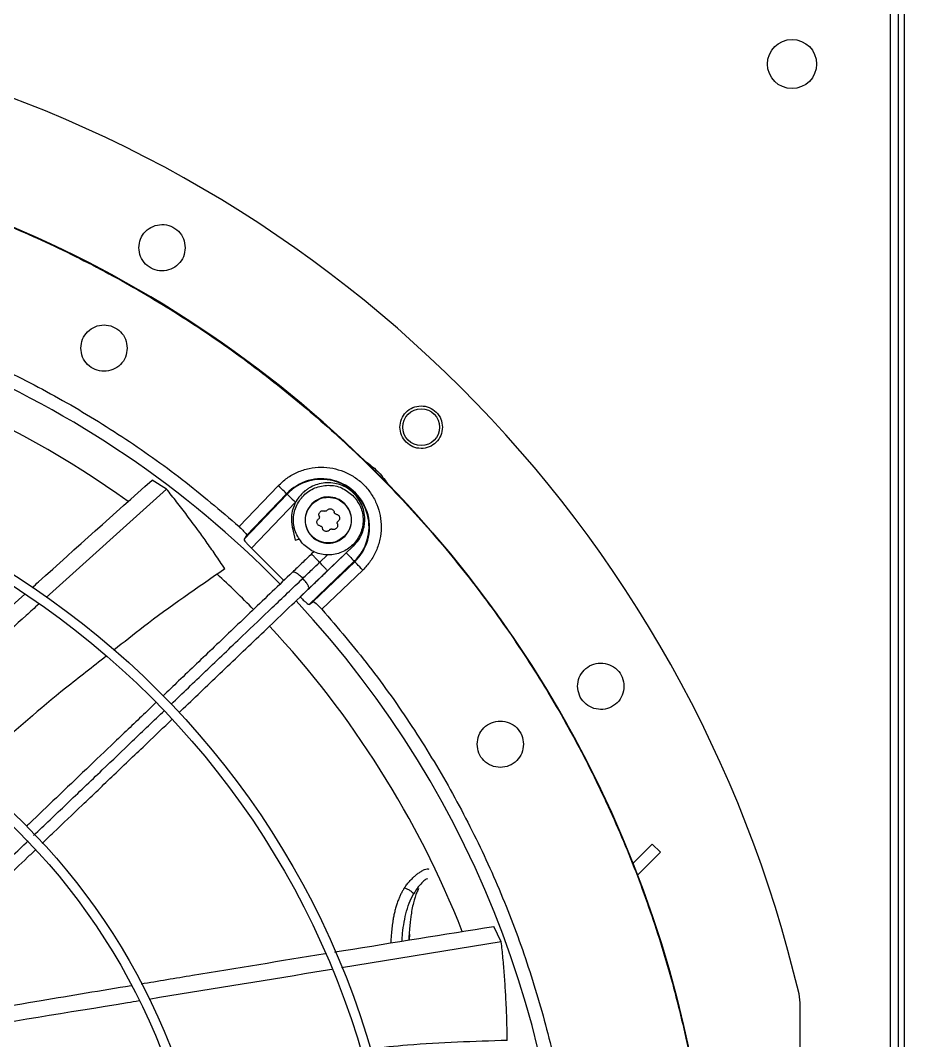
# Model space of a CAD drawing. Header units: inches. Extents: x 1229 to 1453, y -1023 to -720.
# Drawn here: x 1258.83 to 1267.84, y -862.77 to -852.38 of the extents above; entities that cross this region are included whole.
import ezdxf

# ---------------------------------------------------------------- set-up
doc = ezdxf.new("R2010")
doc.units = ezdxf.units.IN
doc.header["$MEASUREMENT"] = 0

msp = doc.modelspace()

# ---------------------------------------------------------------- linework, layer by layer
at = {"color": 18, "linetype": 'Continuous', "lineweight": 25, "true_color": 0x000000}
for p, q in [((1267.7736, -879.2706), (1267.7736, -851.8687)), ((1267.8366, -879.2706), (1267.8366, -851.8687)), ((1267.6906, -851.9447), (1267.6906, -879.1947)), ((1260.3214, -857.1496), (1260.1742, -857.0601)), ((1260.3214, -857.1496), (1259.0969, -858.2539)), ((1261.0611, -857.532), (1261.4595, -857.1153)), ((1261.1107, -857.6591), (1261.5489, -857.2007)), ((1261.1376, -857.6229), (1261.5449, -857.1969)), ((1261.5449, -857.1969), (1261.5489, -857.2007)), ((1261.6343, -857.2823), (1261.1862, -857.751)), ((1261.6032, -857.5476), (1261.633, -857.6698)), ((1261.1376, -857.6229), (1261.1107, -857.6591)), ((1261.1862, -857.751), (1261.5162, -858.081)), ((1261.6837, -858.2484), (1262.1523, -857.8004)), ((1261.8238, -857.787), (1261.7987, -857.8109)), ((1261.8803, -857.8963), (1261.9601, -857.8201)), ((1261.9619, -857.9817), (1262.2268, -857.7287)), ((1261.7756, -858.324), (1262.2339, -857.8858)), ((1262.2378, -857.8898), (1261.8117, -858.2971)), ((1262.2339, -857.8858), (1262.2378, -857.8898)), ((1262.3194, -857.9752), (1261.9026, -858.3736)), ((1261.7756, -858.324), (1261.8117, -858.2971)), ((1265.2668, -860.7656), (1265.0694, -860.963)), ((1265.352, -860.8475), (1265.2668, -860.7656)), ((1265.1162, -861.0833), (1265.352, -860.8475)), ((1263.7307, -861.7608), (1263.6553, -861.6059)), ((1263.7307, -861.7608), (1262.1038, -862.0277)), ((1262.7897, -861.7158), (1262.7889, -861.7448)), ((1262.7954, -861.7438), (1262.7983, -861.6845)), ((1266.7723, -862.3832), (1266.7618, -862.2929)), ((1266.7724, -865.2608), (1266.7723, -862.3832))]:
    msp.add_line(p, q, dxfattribs=at)
at = {"color": 18, "linetype": 'Continuous', "lineweight": 25, "true_color": 0x000000, "flags": 128}
for points in [[(1261.5449, -857.1969), (1261.543, -857.195), (1261.5379, -857.1902), (1261.53, -857.1826), (1261.5193, -857.1725), (1261.5065, -857.1602), (1261.4918, -857.1462), (1261.476, -857.131), (1261.4595, -857.1153)], [(1261.5489, -857.2007), (1261.5508, -857.2025), (1261.5558, -857.2073), (1261.5638, -857.2149), (1261.5744, -857.2251), (1261.5873, -857.2374), (1261.6019, -857.2514), (1261.6178, -857.2666), (1261.6343, -857.2823)], [(1262.1523, -857.8004), (1262.1681, -857.8169), (1262.1832, -857.8327), (1262.1972, -857.8474), (1262.2095, -857.8602), (1262.2197, -857.8709), (1262.2273, -857.8788), (1262.2321, -857.8839), (1262.2339, -857.8858)], [(1262.3194, -857.9752), (1262.3036, -857.9587), (1262.2885, -857.9428), (1262.2745, -857.9282), (1262.2622, -857.9153), (1262.252, -857.9047), (1262.2444, -857.8967), (1262.2396, -857.8917), (1262.2378, -857.8898)]]:
    msp.add_lwpolyline(points, dxfattribs=at)
at = {"color": 18, "linetype": 'Continuous', "lineweight": 25, "true_color": 0x000000}
for centre, radius in [((1266.6906, -852.8197), 0.25), ((1254.1739, -865.2608), 11.7126), ((1262.9153, -856.5194), 0.1875), ((1254.1739, -865.2608), 8.5704), ((1254.1739, -865.2608), 8.472), ((1254.1739, -865.2608), 6.6478), ((1254.1739, -865.2608), 6.5493), ((1254.1739, -865.2608), 4.7037)]:
    msp.add_circle(centre, radius, dxfattribs=at)
for centre, radius, start, end in [((1254.1739, -865.2608), 12.9331, 13.26667, 76.73333), ((1254.1739, -865.2608), 11.7147, 45.79736, 68.46866), ((1254.1739, -865.2608), 10.2157, 44.36303, 90), ((1254.1739, -865.2608), 9.8425, 54.20961, 80.11304), ((1261.8991, -857.5355), 0.4901, 313.70945, 136.29055), ((1261.8991, -857.5355), 0.4845, 313.70945, 136.29055), ((1254.1739, -865.2608), 11.7147, 21.53134, 44.20264), ((1254.1739, -865.2608), 9.8425, 44.3883, 47.37931), ((1254.1739, -865.2608), 10.2157, 314.3624, 43.03697), ((1254.1739, -865.2608), 9.8425, 21.47517, 43.01243), ((1254.1739, -865.2608), 11.7147, 339.09994, 20.90006)]:
    msp.add_arc(centre, radius, start, end, dxfattribs=at)
for points, knots in [([(1242.4643, -865.2608), (1242.4692, -865.0053), (1242.4788, -864.4944), (1242.5568, -863.7313), (1242.681, -862.9748), (1242.8553, -862.228), (1243.0778, -861.4942), (1243.3479, -860.7766), (1243.6644, -860.0781), (1244.0259, -859.4019), (1244.4308, -858.7507), (1244.8774, -858.1274), (1245.3639, -857.5347), (1245.8881, -856.975), (1246.4477, -856.4508), (1247.0405, -855.9644), (1247.6637, -855.5177), (1248.3149, -855.1128), (1248.9912, -854.7513), (1249.6896, -854.4349), (1250.4073, -854.1648), (1251.141, -853.9422), (1251.8878, -853.7681), (1252.6444, -853.6432), (1253.4075, -853.568), (1254.1739, -853.5429), (1254.9402, -853.568), (1255.7033, -853.6432), (1256.4599, -853.7681), (1257.2067, -853.9422), (1257.9404, -854.1648), (1258.6581, -854.4349), (1259.3565, -854.7513), (1260.0328, -855.1128), (1260.684, -855.5177), (1261.3073, -855.9644), (1261.9, -856.4508), (1262.4597, -856.975), (1262.9838, -857.5347), (1263.4703, -858.1274), (1263.9169, -858.7507), (1264.3218, -859.4019), (1264.6833, -860.0781), (1264.9998, -860.7766), (1265.2699, -861.4942), (1265.4924, -862.228), (1265.6667, -862.9748), (1265.7909, -863.7313), (1265.8689, -864.4944), (1265.8786, -865.0053), (1265.8834, -865.2608)], [0, 0, 0, 0, 0.0208333, 0.0416667, 0.0625, 0.0833333, 0.1041667, 0.125, 0.1458333, 0.1666667, 0.1875, 0.2083334, 0.2291667, 0.25, 0.2708334, 0.2916666, 0.3125, 0.3333333, 0.3541667, 0.375, 0.3958333, 0.4166666, 0.4375001, 0.4583333, 0.4791667, 0.5, 0.5208333, 0.5416667, 0.5625, 0.5833334, 0.6041667, 0.625, 0.6458334, 0.6666667, 0.6875, 0.7083334, 0.7291667, 0.75, 0.7708333, 0.7916667, 0.8125, 0.8333333, 0.8541667, 0.875, 0.8958333, 0.9166667, 0.9375, 0.9583333, 0.9791667, 1, 1, 1, 1]), ([(1260.04, -854.6912), (1260.0434, -854.6608), (1260.0503, -854.5997), (1260.1039, -854.5212), (1260.1817, -854.4679), (1260.2748, -854.4488), (1260.3681, -854.4668), (1260.4467, -854.5193), (1260.5017, -854.5981), (1260.5089, -854.6602), (1260.5124, -854.6912)], [0, 0, 0, 0, 0.1228082, 0.2472162, 0.3726972, 0.4981629, 0.6236178, 0.749069, 0.8745261, 1, 1, 1, 1]), ([(1260.5124, -854.6912), (1260.5088, -854.7224), (1260.5016, -854.7849), (1260.446, -854.8638), (1260.3673, -854.9158), (1260.2745, -854.9335), (1260.1822, -854.9146), (1260.1047, -854.862), (1260.0506, -854.7836), (1260.0435, -854.722), (1260.04, -854.6912)], [0, 0, 0, 0, 0.1262372, 0.2524755, 0.3778371, 0.5021795, 0.6265873, 0.7511305, 0.8754503, 1, 1, 1, 1]), ([(1247.2866, -857.532), (1247.4776, -857.3689), (1247.8597, -857.0425), (1248.476, -856.6075), (1249.1199, -856.2154), (1249.7912, -855.872), (1250.4856, -855.5781), (1251.1995, -855.3355), (1251.9292, -855.1455), (1252.6708, -855.009), (1253.4203, -854.9269), (1254.1739, -854.8994), (1254.9274, -854.9269), (1255.6769, -855.009), (1256.4185, -855.1455), (1257.1482, -855.3355), (1257.8621, -855.5781), (1258.5565, -855.872), (1259.2278, -856.2154), (1259.8717, -856.6075), (1260.488, -857.0425), (1260.8701, -857.3689), (1261.0611, -857.532)], [0, 0, 0, 0, 0.04999991, 0.09999992, 0.14999988, 0.19999993, 0.25, 0.30000004, 0.35000001, 0.40000012, 0.45000007, 0.49999985, 0.54999995, 0.5999999, 0.65000001, 0.69999997, 0.75000002, 0.80000009, 0.85, 0.89999996, 0.94999997, 1, 1, 1, 1]), ([(1259.4494, -855.7141), (1259.453, -855.6831), (1259.4601, -855.6213), (1259.5147, -855.5427), (1259.5928, -855.4901), (1259.6857, -855.4717), (1259.7785, -855.4901), (1259.8566, -855.5427), (1259.9112, -855.6213), (1259.9183, -855.6831), (1259.9219, -855.7141)], [0, 0, 0, 0, 0.1249991, 0.2499995, 0.3750006, 0.5, 0.6249994, 0.7500005, 0.8750009, 1, 1, 1, 1]), ([(1259.9219, -855.7141), (1259.9183, -855.745), (1259.9112, -855.8068), (1259.8566, -855.8854), (1259.7785, -855.938), (1259.6857, -855.9564), (1259.5928, -855.938), (1259.5147, -855.8854), (1259.4601, -855.8068), (1259.453, -855.745), (1259.4494, -855.7141)], [0, 0, 0, 0, 0.1249998, 0.2499996, 0.3750006, 0.5, 0.6249994, 0.7500004, 0.8750002, 1, 1, 1, 1]), ([(1262.6987, -856.5194), (1262.7019, -856.4915), (1262.7082, -856.4355), (1262.7573, -856.3637), (1262.8283, -856.3149), (1262.9136, -856.2972), (1262.9993, -856.3136), (1263.0714, -856.3617), (1263.1219, -856.434), (1263.1285, -856.4909), (1263.1318, -856.5194)], [0, 0, 0, 0, 0.1231631, 0.246863, 0.3721336, 0.4977232, 0.6232986, 0.7488632, 0.8744251, 1, 1, 1, 1]), ([(1263.1318, -856.5194), (1263.1285, -856.548), (1263.1219, -856.6051), (1263.071, -856.6775), (1262.9988, -856.7253), (1262.9136, -856.7415), (1262.829, -856.7241), (1262.758, -856.6759), (1262.7084, -856.604), (1262.7019, -856.5476), (1262.6987, -856.5194)], [0, 0, 0, 0, 0.1259762, 0.2519645, 0.3777906, 0.502428, 0.6266806, 0.7512172, 0.8757515, 1, 1, 1, 1]), ([(1262.3413, -856.8628), (1262.3856, -856.8953), (1262.4743, -856.9604), (1262.5393, -857.049), (1262.5719, -857.0933)], [0, 0, 0, 0, 0.4999994, 1, 1, 1, 1]), ([(1261.4595, -857.1153), (1261.4883, -857.0883), (1261.547, -857.0335), (1261.6543, -856.9745), (1261.7718, -856.9364), (1261.8941, -856.9233), (1262.0141, -856.9344), (1262.1291, -856.9683), (1262.2365, -857.0245), (1262.3322, -857.1025), (1262.4101, -857.1982), (1262.4664, -857.3056), (1262.5003, -857.4205), (1262.5113, -857.5406), (1262.4982, -857.6628), (1262.4601, -857.7803), (1262.4011, -857.8877), (1262.3463, -857.9463), (1262.3194, -857.9752)], [0, 0, 0, 0, 0.0609957, 0.1240612, 0.1879934, 0.2514901, 0.3132975, 0.3737126, 0.4362133, 0.4999997, 0.5637869, 0.6262871, 0.6867027, 0.7485096, 0.812006, 0.875939, 0.9390046, 1, 1, 1, 1]), ([(1258.9539, -858.1528), (1258.9755, -858.1334), (1259.3823, -857.7671), (1259.789, -857.404), (1260.1742, -857.0601)], [0, 0, 0, 0, 0.0530041, 1, 1, 1, 1]), ([(1262.2252, -857.7302), (1262.2442, -857.7095), (1262.2802, -857.6703), (1262.3145, -857.603), (1262.3338, -857.54), (1262.3429, -857.471), (1262.3386, -857.3974), (1262.3165, -857.3197), (1262.2799, -857.2501), (1262.2287, -857.1888), (1262.1655, -857.1395), (1262.0931, -857.1047), (1262.0151, -857.086), (1261.9354, -857.0843), (1261.8592, -857.0989), (1261.8015, -857.1227), (1261.7601, -857.1473), (1261.7285, -857.1705), (1261.6942, -857.2019), (1261.6581, -857.2456), (1261.6243, -857.3036), (1261.5992, -857.3768), (1261.588, -857.4646), (1261.5996, -857.5254), (1261.6057, -857.5574)], [0, 0, 0, 0, 0.0533824, 0.1009318, 0.1426412, 0.1785045, 0.2332103, 0.2817662, 0.3315126, 0.3821073, 0.4327365, 0.4833669, 0.5339956, 0.5846264, 0.6342116, 0.6807432, 0.7028677, 0.7260274, 0.7553999, 0.7912976, 0.8337155, 0.8826453, 0.9380769, 1, 1, 1, 1]), ([(1260.9162, -857.963), (1260.8838, -857.9144), (1260.8213, -857.8206), (1260.728, -857.6867), (1260.6319, -857.553), (1260.5317, -857.4182), (1260.4264, -857.281), (1260.3559, -857.1928), (1260.3214, -857.1496)], [0, 0, 0, 0, 0.1737122, 0.3354176, 0.4850755, 0.6632667, 0.8349164, 1, 1, 1, 1]), ([(1261.7182, -857.7165), (1261.6892, -857.6799), (1261.6311, -857.6068), (1261.6056, -857.4655), (1261.6327, -857.3269), (1261.7117, -857.2088), (1261.8297, -857.1299), (1261.9683, -857.1028), (1262.1096, -857.1283), (1262.1827, -857.1863), (1262.2193, -857.2154)], [0, 0, 0, 0, 0.1250003, 0.2500002, 0.3750002, 0.5000005, 0.625, 0.7499994, 0.8749987, 1, 1, 1, 1]), ([(1262.2193, -857.2154), (1262.2483, -857.2519), (1262.3064, -857.325), (1262.3318, -857.4664), (1262.3047, -857.6049), (1262.2258, -857.723), (1262.1077, -857.8019), (1261.9692, -857.829), (1261.8279, -857.8035), (1261.7547, -857.7455), (1261.7182, -857.7165)], [0, 0, 0, 0, 0.1249995, 0.2499998, 0.3750001, 0.4999996, 0.625001, 0.7500007, 0.8750004, 1, 1, 1, 1]), ([(1261.8017, -857.2989), (1261.7823, -857.3233), (1261.7436, -857.372), (1261.7267, -857.4662), (1261.7447, -857.5586), (1261.7974, -857.6373), (1261.8761, -857.6899), (1261.9684, -857.708), (1262.0626, -857.691), (1262.1114, -857.6523), (1262.1358, -857.633)], [0, 0, 0, 0, 0.1250014, 0.2500011, 0.3750001, 0.5000022, 0.6250005, 0.7499998, 0.874999, 1, 1, 1, 1]), ([(1262.1333, -857.6305), (1262.1093, -857.6496), (1262.0613, -857.6877), (1261.9684, -857.7045), (1261.8774, -857.6867), (1261.7998, -857.6348), (1261.748, -857.5572), (1261.7302, -857.4662), (1261.7469, -857.3734), (1261.7851, -857.3253), (1261.8041, -857.3013)], [0, 0, 0, 0, 0.1249992, 0.2500012, 0.3750002, 0.500002, 0.6250005, 0.750001, 0.8750015, 1, 1, 1, 1]), ([(1262.1358, -857.633), (1262.1551, -857.6086), (1262.1938, -857.5598), (1262.2108, -857.4656), (1262.1927, -857.3732), (1262.1401, -857.2945), (1262.0614, -857.2419), (1261.969, -857.2239), (1261.8748, -857.2408), (1261.8261, -857.2795), (1261.8017, -857.2989)], [0, 0, 0, 0, 0.12500061, 0.25000046, 0.37500109, 0.50000103, 0.6250023, 0.75000184, 0.87500138, 1, 1, 1, 1]), ([(1261.8041, -857.3013), (1261.8282, -857.2823), (1261.8762, -857.2441), (1261.969, -857.2274), (1262.0601, -857.2452), (1262.1376, -857.297), (1262.1895, -857.3746), (1262.2073, -857.4656), (1262.1905, -857.5585), (1262.1524, -857.6065), (1262.1333, -857.6305)], [0, 0, 0, 0, 0.1250018, 0.25, 0.3750014, 0.5000005, 0.6250003, 0.7500003, 0.8750002, 1, 1, 1, 1]), ([(1261.8765, -857.4263), (1261.8752, -857.4222), (1261.8728, -857.4146), (1261.8738, -857.4025), (1261.8776, -857.3914), (1261.8827, -857.3854), (1261.8852, -857.3824)], [0, 0, 0, 0, 0.27248808, 0.5091998, 0.75921108, 1, 1, 1, 1]), ([(1261.8852, -857.3824), (1261.8882, -857.3799), (1261.8942, -857.3748), (1261.9053, -857.371), (1261.9174, -857.37), (1261.925, -857.3724), (1261.9291, -857.3737)], [0, 0, 0, 0, 0.2407779, 0.4908172, 0.7274697, 1, 1, 1, 1]), ([(1261.9569, -857.3662), (1261.9551, -857.3681), (1261.9516, -857.3719), (1261.9444, -857.375), (1261.9365, -857.3759), (1261.9316, -857.3744), (1261.9291, -857.3737)], [0, 0, 0, 0, 0.2560671, 0.5001415, 0.7439934, 1, 1, 1, 1]), ([(1261.9569, -857.3662), (1261.9598, -857.3631), (1261.9652, -857.3572), (1261.9762, -857.352), (1261.9877, -857.3499), (1261.9994, -857.3513), (1262.0103, -857.356), (1262.0193, -857.3635), (1262.0261, -857.3735), (1262.0279, -857.3813), (1262.0288, -857.3855)], [0, 0, 0, 0, 0.136208, 0.2545473, 0.3795528, 0.4999735, 0.6203654, 0.7453826, 0.8637258, 1, 1, 1, 1]), ([(1262.0492, -857.4058), (1262.0466, -857.4052), (1262.0416, -857.4041), (1262.0353, -857.3994), (1262.0306, -857.393), (1262.0294, -857.3881), (1262.0288, -857.3855)], [0, 0, 0, 0, 0.2560537, 0.5000034, 0.743964, 1, 1, 1, 1]), ([(1262.0492, -857.4058), (1262.0533, -857.4068), (1262.0611, -857.4085), (1262.0712, -857.4154), (1262.0787, -857.4243), (1262.0834, -857.4352), (1262.0848, -857.447), (1262.0827, -857.4585), (1262.0774, -857.4695), (1262.0715, -857.4749), (1262.0684, -857.4778)], [0, 0, 0, 0, 0.1362536, 0.2546116, 0.3796065, 0.5000111, 0.6215282, 0.7440013, 0.8664885, 1, 1, 1, 1]), ([(1261.8883, -857.526), (1261.8841, -857.5251), (1261.8764, -857.5233), (1261.8663, -857.5164), (1261.8588, -857.5075), (1261.8541, -857.4966), (1261.8527, -857.4849), (1261.8548, -857.4734), (1261.86, -857.4624), (1261.8659, -857.457), (1261.869, -857.4541)], [0, 0, 0, 0, 0.1362365, 0.2545995, 0.379595, 0.5000201, 0.6204092, 0.7454425, 0.8637692, 1, 1, 1, 1]), ([(1261.8765, -857.4263), (1261.8772, -857.4288), (1261.8787, -857.4337), (1261.8778, -857.4415), (1261.8747, -857.4488), (1261.871, -857.4523), (1261.869, -857.4541)], [0, 0, 0, 0, 0.2539608, 0.4968323, 0.7441303, 1, 1, 1, 1]), ([(1262.061, -857.5055), (1262.0622, -857.5095), (1262.0647, -857.5172), (1262.0637, -857.5294), (1262.0598, -857.5406), (1262.0547, -857.5465), (1262.0522, -857.5494)], [0, 0, 0, 0, 0.2632983, 0.5150922, 0.7636713, 1, 1, 1, 1]), ([(1262.061, -857.5055), (1262.0602, -857.503), (1262.0587, -857.4981), (1262.0596, -857.4903), (1262.0628, -857.483), (1262.0665, -857.4795), (1262.0684, -857.4778)], [0, 0, 0, 0, 0.2559765, 0.4998978, 0.7439275, 1, 1, 1, 1]), ([(1261.0611, -857.532), (1261.0721, -857.5422), (1261.0945, -857.5629), (1261.1209, -857.5916), (1261.1376, -857.6142), (1261.1376, -857.62), (1261.1376, -857.6229)], [0, 0, 0, 0, 0.2442302, 0.496399, 0.7471999, 1, 1, 1, 1]), ([(1261.6034, -857.5483), (1261.6048, -857.548), (1261.607, -857.5475), (1261.623, -857.5436), (1261.6295, -857.542)], [0, 0, 0, 0, 0.5873208, 1, 1, 1, 1]), ([(1261.8883, -857.526), (1261.8909, -857.5266), (1261.8959, -857.5278), (1261.9022, -857.5325), (1261.9069, -857.5388), (1261.908, -857.5438), (1261.9086, -857.5463)], [0, 0, 0, 0, 0.2560498, 0.4999957, 0.743968, 1, 1, 1, 1]), ([(1261.9806, -857.5656), (1261.9777, -857.5688), (1261.9723, -857.5746), (1261.9613, -857.5799), (1261.9498, -857.5819), (1261.938, -857.5805), (1261.9271, -857.5759), (1261.9182, -857.5683), (1261.9113, -857.5583), (1261.9096, -857.5505), (1261.9086, -857.5463)], [0, 0, 0, 0, 0.1362283, 0.2545639, 0.3795683, 0.4999637, 0.6203747, 0.7453721, 0.8637327, 1, 1, 1, 1]), ([(1261.9806, -857.5656), (1261.9824, -857.5637), (1261.9858, -857.5599), (1261.9931, -857.5568), (1262.0009, -857.5559), (1262.0058, -857.5574), (1262.0083, -857.5582)], [0, 0, 0, 0, 0.2560763, 0.5001028, 0.7439757, 1, 1, 1, 1]), ([(1262.0522, -857.5494), (1262.0493, -857.5519), (1262.0433, -857.557), (1262.0321, -857.5609), (1262.02, -857.5618), (1262.0124, -857.5595), (1262.0083, -857.5582)], [0, 0, 0, 0, 0.2408302, 0.4908705, 0.7275207, 1, 1, 1, 1]), ([(1261.1107, -857.6591), (1261.1107, -857.662), (1261.1107, -857.6678), (1261.1273, -857.6904), (1261.1534, -857.7194), (1261.1754, -857.7406), (1261.1862, -857.751)], [0, 0, 0, 0, 0.25262762, 0.50325339, 0.75521812, 1, 1, 1, 1]), ([(1261.6345, -857.6694), (1261.6341, -857.6695), (1261.6325, -857.6699), (1261.6434, -857.6673), (1261.6599, -857.6632), (1261.6751, -857.6595), (1261.6794, -857.6585)], [0, 0, 0, 0, 0.1242213, 0.4894435, 0.8549811, 1, 1, 1, 1]), ([(1262.2252, -857.7302), (1262.2247, -857.7296), (1262.224, -857.729), (1262.2163, -857.7209), (1262.2149, -857.7194)], [0, 0, 0, 0, 0.8130058, 1, 1, 1, 1]), ([(1261.7987, -857.8109), (1261.7654, -857.8427), (1261.6989, -857.9063), (1261.6346, -857.9678), (1261.6025, -857.9985)], [0, 0, 0, 0, 0.5, 1, 1, 1, 1]), ([(1261.8803, -857.8963), (1261.8699, -857.8855), (1261.8492, -857.8637), (1261.8222, -857.8355), (1261.8026, -857.815), (1261.8, -857.8123), (1261.7987, -857.8109)], [0, 0, 0, 0, 0.2429525, 0.4858993, 0.7429504, 1, 1, 1, 1]), ([(1261.7097, -858.0594), (1261.741, -858.0294), (1261.797, -857.976), (1261.8549, -857.9207), (1261.8803, -857.8963)], [0, 0, 0, 0, 0.5599009, 1, 1, 1, 1]), ([(1261.9619, -857.9817), (1261.9606, -857.9804), (1261.958, -857.9776), (1261.9385, -857.9572), (1261.9115, -857.9289), (1261.8907, -857.9072), (1261.8803, -857.8963)], [0, 0, 0, 0, 0.2570507, 0.5140955, 0.7570486, 1, 1, 1, 1]), ([(1260.9162, -857.963), (1260.637, -858.1551), (1260.2521, -858.42), (1259.8867, -858.7109), (1259.7863, -858.7909)], [0, 0, 0, 0, 0.7251601, 1, 1, 1, 1]), ([(1261.6025, -857.9985), (1261.4664, -858.1285), (1261.2026, -858.3807), (1260.8164, -858.7497), (1260.5129, -859.0397), (1260.3376, -859.2072), (1260.2839, -859.2586)], [0, 0, 0, 0, 0.3117837, 0.6044292, 0.8787005, 1, 1, 1, 1]), ([(1261.7097, -858.0594), (1261.6989, -858.0489), (1261.6774, -858.0278), (1261.6448, -858.005), (1261.6167, -857.9927), (1261.6072, -857.9965), (1261.6025, -857.9985)], [0, 0, 0, 0, 0.2429509, 0.4859049, 0.7429536, 1, 1, 1, 1]), ([(1261.7657, -858.1692), (1261.7978, -858.1385), (1261.8621, -858.0771), (1261.9286, -858.0135), (1261.9619, -857.9817)], [0, 0, 0, 0, 0.49999688, 1, 1, 1, 1]), ([(1260.3682, -859.3413), (1260.4854, -859.2294), (1260.7286, -858.9969), (1261.0721, -858.6687), (1261.4021, -858.3533), (1261.6062, -858.1583), (1261.7097, -858.0594)], [0, 0, 0, 0, 0.260253, 0.5402099, 0.7669679, 1, 1, 1, 1]), ([(1261.7657, -858.1692), (1261.7678, -858.1646), (1261.7722, -858.1553), (1261.761, -858.1267), (1261.7398, -858.093), (1261.7197, -858.0706), (1261.7097, -858.0594)], [0, 0, 0, 0, 0.2570484, 0.5140962, 0.7570465, 1, 1, 1, 1]), ([(1257.4691, -859.4923), (1257.5998, -859.3736), (1258.0688, -858.9479), (1258.5387, -858.5259), (1258.8776, -858.2216)], [0, 0, 0, 0, 0.2787268, 1, 1, 1, 1]), ([(1260.4496, -859.427), (1260.464, -859.4131), (1260.6116, -859.2721), (1260.9004, -858.9962), (1261.3251, -858.5903), (1261.6156, -858.3126), (1261.7657, -858.1692)], [0, 0, 0, 0, 0.0326575, 0.3333238, 0.6556646, 1, 1, 1, 1]), ([(1259.022, -858.3215), (1258.9786, -858.3606), (1258.5126, -858.7809), (1258.0446, -859.2021), (1257.6201, -859.5841)], [0, 0, 0, 0, 0.0931471, 1, 1, 1, 1]), ([(1261.6837, -858.2484), (1261.6941, -858.2593), (1261.7152, -858.2813), (1261.7443, -858.3073), (1261.7668, -858.3239), (1261.7726, -858.324), (1261.7756, -858.324)], [0, 0, 0, 0, 0.2447869, 0.4967516, 0.7473742, 1, 1, 1, 1]), ([(1261.8117, -858.2971), (1261.8147, -858.2971), (1261.8205, -858.2971), (1261.843, -858.3138), (1261.8718, -858.3401), (1261.8924, -858.3625), (1261.9026, -858.3736)], [0, 0, 0, 0, 0.252798, 0.5035995, 0.7557665, 1, 1, 1, 1]), ([(1261.9026, -858.3736), (1262.0658, -858.5646), (1262.3921, -858.9467), (1262.8271, -859.563), (1263.2192, -860.2068), (1263.5626, -860.8782), (1263.8566, -861.5725), (1264.0991, -862.2865), (1264.2893, -863.0162), (1264.4249, -863.7577), (1264.5102, -864.5073), (1264.5208, -865.0096), (1264.5261, -865.2608)], [0, 0, 0, 0, 0.1, 0.1999999, 0.3, 0.4, 0.5, 0.6, 0.7, 0.8, 0.9, 1, 1, 1, 1]), ([(1259.7087, -858.8519), (1259.5701, -858.9595), (1259.1666, -859.2729), (1258.6982, -859.6756), (1258.3794, -859.9813), (1258.3028, -860.0548)], [0, 0, 0, 0, 0.2842374, 0.8278064, 1, 1, 1, 1]), ([(1264.5072, -859.1584), (1264.5107, -859.1279), (1264.5176, -859.0668), (1264.5712, -858.9886), (1264.6484, -858.9354), (1264.7413, -858.916), (1264.8349, -858.9338), (1264.9137, -858.9863), (1264.9689, -859.0652), (1264.9761, -859.1273), (1264.9797, -859.1584)], [0, 0, 0, 0, 0.1236678, 0.246955, 0.3715494, 0.4972579, 0.622959, 0.7486425, 0.8743191, 1, 1, 1, 1]), ([(1264.9797, -859.1584), (1264.9761, -859.1896), (1264.9689, -859.2519), (1264.9135, -859.3308), (1264.8346, -859.3831), (1264.7416, -859.4008), (1264.6494, -859.3817), (1264.572, -859.3292), (1264.5178, -859.2508), (1264.5108, -859.1892), (1264.5072, -859.1584)], [0, 0, 0, 0, 0.1258787, 0.2517706, 0.3776737, 0.5027418, 0.6267389, 0.7509527, 0.8756046, 1, 1, 1, 1]), ([(1260.214, -859.3253), (1260.1782, -859.3596), (1260.0383, -859.4932), (1259.8023, -859.7188), (1259.5002, -860.0075), (1259.2111, -860.2837), (1259.0072, -860.4786), (1258.9052, -860.5761), (1258.8947, -860.5861)], [0, 0, 0, 0, 0.0820503, 0.3204127, 0.5381922, 0.7695864, 0.9762999, 1, 1, 1, 1]), ([(1258.9683, -860.6792), (1259.0801, -860.5723), (1259.3138, -860.3489), (1259.6498, -860.0279), (1259.9826, -859.7099), (1260.1933, -859.5085), (1260.3017, -859.4049)], [0, 0, 0, 0, 0.2502398, 0.5233141, 0.7548434, 1, 1, 1, 1]), ([(1259.0559, -860.7588), (1259.0941, -860.7223), (1259.2298, -860.5926), (1259.4734, -860.3598), (1259.7916, -860.0558), (1260.0965, -859.7644), (1260.2927, -859.5768), (1260.3767, -859.4966)], [0, 0, 0, 0, 0.0860493, 0.3063048, 0.5514013, 0.8079837, 1, 1, 1, 1]), ([(1263.4844, -859.749), (1263.4879, -859.7181), (1263.495, -859.6562), (1263.5496, -859.5776), (1263.6277, -859.5251), (1263.7206, -859.5066), (1263.8135, -859.5251), (1263.8915, -859.5776), (1263.9462, -859.6562), (1263.9533, -859.7181), (1263.9568, -859.749)], [0, 0, 0, 0, 0.12500056, 0.25000043, 0.37499897, 0.50000156, 0.62500103, 0.74999957, 0.87499944, 1, 1, 1, 1]), ([(1263.9568, -859.749), (1263.9533, -859.7799), (1263.9462, -859.8417), (1263.8915, -859.9204), (1263.8135, -859.9729), (1263.7206, -859.9914), (1263.6277, -859.9729), (1263.5496, -859.9204), (1263.495, -859.8417), (1263.4879, -859.7799), (1263.4844, -859.749)], [0, 0, 0, 0, 0.12500056, 0.25000043, 0.37499897, 0.49999844, 0.62500103, 0.74999957, 0.87499944, 1, 1, 1, 1]), ([(1257.5643, -862.0208), (1257.6745, -861.9155), (1257.9068, -861.6935), (1258.2432, -861.372), (1258.5825, -861.0478), (1258.7996, -860.8403), (1258.9126, -860.7324)], [0, 0, 0, 0, 0.2443948, 0.5150108, 0.7476934, 1, 1, 1, 1]), ([(1257.6507, -862.1016), (1257.7017, -862.0529), (1257.8235, -861.9365), (1258.0249, -861.744), (1258.2413, -861.5372), (1258.4595, -861.3288), (1258.6772, -861.1207), (1258.856, -860.9498), (1258.9624, -860.8482), (1258.9896, -860.8222)], [0, 0, 0, 0, 0.1139081, 0.2717307, 0.4500735, 0.5981831, 0.7605219, 0.9387289, 1, 1, 1, 1]), ([(1262.7433, -861.2131), (1262.7506, -861.2027), (1262.7669, -861.1796), (1262.7963, -861.1447), (1262.8277, -861.1124), (1262.8584, -861.085), (1262.8865, -861.0628), (1262.9176, -861.0416), (1262.9483, -861.0254), (1262.9787, -861.0144), (1262.9875, -861.0199), (1262.9922, -861.0229)], [0, 0, 0, 0, 0.07973062, 0.17825524, 0.29699472, 0.38794582, 0.48057355, 0.58257212, 0.72017982, 0.85348072, 1, 1, 1, 1]), ([(1262.9786, -861.1245), (1262.976, -861.1222), (1262.9707, -861.1176), (1262.934, -861.1475), (1262.886, -861.1971), (1262.8529, -861.2488), (1262.8363, -861.2745)], [0, 0, 0, 0, 0.2444646, 0.4943332, 0.7479227, 1, 1, 1, 1]), ([(1262.7433, -861.2131), (1262.7374, -861.2226), (1262.7253, -861.2422), (1262.7087, -861.2737), (1262.6928, -861.3075), (1262.6798, -861.3395), (1262.6678, -861.3731), (1262.6562, -861.4102), (1262.6447, -861.454), (1262.6348, -861.4995), (1262.6257, -861.5503), (1262.6175, -861.6084), (1262.6102, -861.6793), (1262.6059, -861.735), (1262.6041, -861.7685), (1262.6038, -861.7745)], [0, 0, 0, 0, 0.0582396, 0.1192338, 0.1828828, 0.2491111, 0.2950992, 0.3644399, 0.4470258, 0.5248005, 0.601479, 0.7103133, 0.8248261, 0.9683841, 1, 1, 1, 1]), ([(1262.8363, -861.2745), (1262.8352, -861.2723), (1262.8328, -861.2676), (1262.8255, -861.2593), (1262.8154, -861.2502), (1262.8024, -861.2408), (1262.7876, -861.2319), (1262.7722, -861.224), (1262.7571, -861.2176), (1262.7478, -861.2145), (1262.7433, -861.2131)], [0, 0, 0, 0, 0.1149699, 0.2381269, 0.3674108, 0.5000006, 0.6325863, 0.7618621, 0.8850318, 1, 1, 1, 1]), ([(1262.889, -861.2179), (1262.8825, -861.231), (1262.8693, -861.2572), (1262.8529, -861.3032), (1262.8376, -861.3557), (1262.8236, -861.4169), (1262.8126, -861.4806), (1262.804, -861.544), (1262.7971, -861.6087), (1262.7924, -861.6701), (1262.7895, -861.717), (1262.7886, -861.7378), (1262.7882, -861.7449)], [0, 0, 0, 0, 0.1011459, 0.203896, 0.2928918, 0.4152432, 0.5485184, 0.6392052, 0.753155, 0.8901965, 0.9621772, 1, 1, 1, 1]), ([(1262.7201, -861.7558), (1262.7211, -861.7378), (1262.7264, -861.6449), (1262.7467, -861.5127), (1262.789, -861.3686), (1262.8207, -861.3056), (1262.8363, -861.2745)], [0, 0, 0, 0, 0.1094193, 0.561939, 0.7836919, 1, 1, 1, 1]), ([(1262.0364, -861.8657), (1262.0656, -861.8609), (1262.6063, -861.7726), (1263.1453, -861.687), (1263.6553, -861.6059)], [0, 0, 0, 0, 0.0539152, 1, 1, 1, 1]), ([(1263.7913, -862.7666), (1263.7904, -862.7082), (1263.7885, -862.5955), (1263.7824, -862.4324), (1263.7739, -862.268), (1263.7624, -862.1004), (1263.748, -861.9281), (1263.7364, -861.8158), (1263.7307, -861.7608)], [0, 0, 0, 0, 0.173712, 0.3354176, 0.48507629, 0.66326683, 0.83491621, 1, 1, 1, 1]), ([(1260.0621, -862.19), (1260.2371, -862.1607), (1260.8624, -862.056), (1261.4864, -861.9549), (1261.9358, -861.8821)], [0, 0, 0, 0, 0.2798091, 1, 1, 1, 1]), ([(1262.0045, -862.044), (1261.9467, -862.0535), (1261.328, -862.1551), (1260.707, -862.2563), (1260.1441, -862.3481)], [0, 0, 0, 0, 0.0934704, 1, 1, 1, 1]), ([(1258.0042, -862.5387), (1258.3512, -862.4786), (1259.0043, -862.3654), (1259.657, -862.2572), (1259.963, -862.2065)], [0, 0, 0, 0, 0.5312358, 1, 1, 1, 1]), ([(1260.0446, -862.3644), (1260.004, -862.371), (1259.358, -862.4766), (1258.7102, -862.5818), (1258.103, -862.6803)], [0, 0, 0, 0, 0.0626915, 1, 1, 1, 1]), ([(1263.7913, -862.7666), (1263.4526, -862.7773), (1262.9862, -862.792), (1262.5223, -862.8391), (1262.3953, -862.852)], [0, 0, 0, 0, 0.7262285, 1, 1, 1, 1])]:
    msp.add_open_spline(points, degree=3, knots=knots, dxfattribs=at)

doc.saveas('drawing.dxf')
